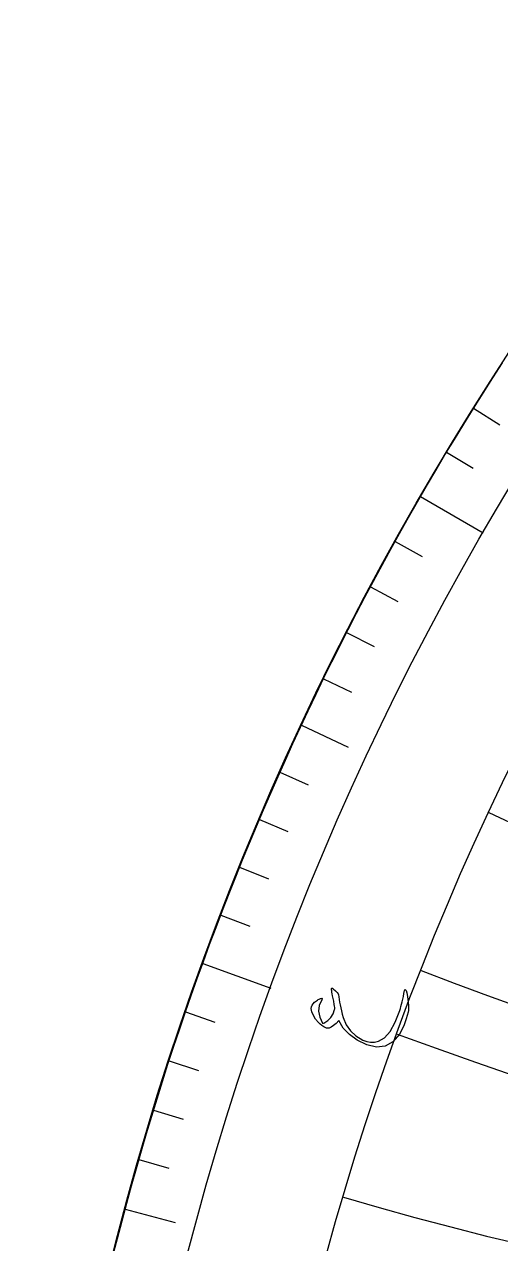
# Model space of a CAD drawing. Header units: millimetres. Extents: x -92 to 92, y -92 to 120.
# Drawn here: x -92.5 to -77.6, y 22.86 to 61.04 of the extents above; entities that cross this region are included whole.
import ezdxf

# ---------------------------------------------------------------- set-up
doc = ezdxf.new("R2010")
doc.units = ezdxf.units.MM
for name, color, linetype in [('CUT_OUTER', 1, 'Continuous'), ('ENGRAVE', 7, 'Continuous'), ('ENGRAVE_FINE', 8, 'Continuous'), ('TEXT', 5, 'Continuous')]:
    doc.layers.add(name, color=color, linetype=linetype)

msp = doc.modelspace()

# ---------------------------------------------------------------- linework, layer by layer
at = {"layer": 'CUT_OUTER'}
msp.add_lwpolyline([(-89.7279, 22.4757), (-89.5883, 23.0258), (-89.4453, 23.5751), (-89.299, 24.1235), (-89.1493, 24.6709), (-88.9962, 25.2175), (-88.8398, 25.7631), (-88.6801, 26.3077), (-88.517, 26.8513), (-88.3506, 27.394), (-88.1808, 27.9356), (-88.0077, 28.4761), (-87.8314, 29.0156), (-87.6517, 29.5539), (-87.4687, 30.0912), (-87.2824, 30.6273), (-87.0928, 31.1623), (-86.9, 31.6961), (-86.7039, 32.2287), (-86.5045, 32.7601), (-86.3018, 33.2903), (-86.0959, 33.8192), (-85.8868, 34.3468), (-85.6744, 34.8732), (-85.4589, 35.3982), (-85.24, 35.9219), (-85.018, 36.4443), (-84.7928, 36.9652), (-84.5644, 37.4848), (-84.3328, 38.003), (-84.098, 38.5197), (-83.8601, 39.035), (-83.619, 39.5488), (-83.3748, 40.0612), (-83.1274, 40.572), (-82.8769, 41.0813), (-82.6232, 41.589), (-82.3665, 42.0952), (-82.1067, 42.5998), (-81.8437, 43.1028), (-81.5777, 43.6042), (-81.3086, 44.1039), (-81.0365, 44.602), (-80.7613, 45.0984), (-80.483, 45.5931), (-80.2018, 46.0861), (-79.9175, 46.5773), (-79.6302, 47.0668), (-79.3399, 47.5545), (-79.0466, 48.0404), (-78.7504, 48.5245), (-78.4511, 49.0068), (-78.149, 49.4873), (-77.8438, 49.9659), (-77.5358, 50.4426)], dxfattribs=at)
at = {"layer": 'ENGRAVE'}
for points in [[(-80.1073, 46.25), (-78.1447, 45.1169)], [(-83.8335, 39.0922), (-82.3664, 38.4081)], [(-86.9216, 31.6369), (-84.792, 30.8618)], [(-89.3481, 23.9408), (-87.7845, 23.5218)]]:
    msp.add_lwpolyline(points, dxfattribs=at)
for radius in [92.5, 90.2338, 86.025, 86.025]:
    msp.add_circle((0, 0), radius, dxfattribs=at)
msp.add_arc((0, 251.5203), 236.3517, 250, 290, dxfattribs=at)
at = {"layer": 'ENGRAVE_FINE'}
for points in [[(-78.4444, 49.0175), (-77.6208, 48.5028)], [(-79.288, 47.641), (-78.4555, 47.1408)], [(-80.9023, 44.8449), (-80.0528, 44.374)], [(-81.6727, 43.4261), (-80.8151, 42.9701)], [(-82.4181, 41.9941), (-81.5527, 41.5532)], [(-83.1384, 40.5493), (-82.2655, 40.1236)], [(-84.503, 37.6231), (-83.6157, 37.2281)], [(-85.1467, 36.1426), (-84.2527, 35.7631)], [(-85.7645, 34.6511), (-84.864, 34.2873)], [(-86.3562, 33.149), (-85.4494, 32.801)], [(-87.4605, 30.1151), (-86.5421, 29.7988)], [(-87.9727, 28.5841), (-87.049, 28.2839)], [(-88.4582, 27.0444), (-87.5294, 26.7604)], [(-88.9167, 25.4965), (-87.9831, 25.2287)]]:
    msp.add_lwpolyline(points, dxfattribs=at)
for centre, radius, start, end in [((7.5262, 0), 86.3536, 95, 265), ((-48.6731, 111.4968), 86.025, 248.583333, 338.583333), ((6.8976, 3.0111), 86.3536, 118.583333, 288.583334), ((-53.5435, 122.6535), 102.5206, 253.583333, 333.583333), ((-60.0044, 137.4536), 122.8564, 258.583333, 328.583333), ((-68.8342, 157.6802), 148.9997, 263.583333, 323.583333), ((-81.4378, 186.5516), 184.4812, 268.583333, 318.583333), ((-100.6288, 230.5131), 236.3517, 273.583333, 313.583333), ((-132.9774, 304.6148), 321.0497, 278.583333, 308.583333), ((-198.2001, 454.0221), 487.872, 283.583333, 303.583333), ((-394.8919, 904.5889), 983.2702, 288.5833333, 298.5833333), ((0, 203.5525), 184.4812, 245, 295)]:
    msp.add_arc(centre, radius, start, end, dxfattribs=at)
at = {"layer": 'TEXT'}
msp.add_lwpolyline([(-83.5234, 30.2216), (-83.519, 30.2728), (-83.4998, 30.3233), (-83.4659, 30.373), (-83.4172, 30.422), (-83.3885, 30.4455), (-83.3605, 30.4665), (-83.3332, 30.485), (-83.3066, 30.501), (-83.2809, 30.5146), (-83.2562, 30.5259), (-83.2326, 30.5348), (-83.2101, 30.5413), (-83.1896, 30.5437), (-83.1802, 30.5362), (-83.182, 30.519), (-83.1948, 30.492), (-83.2713, 30.319), (-83.2927, 30.1407), (-83.259, 29.9573), (-83.17, 29.7692), (-83.1624, 29.7621), (-83.1529, 29.7589), (-83.1416, 29.7597), (-83.1285, 29.7644), (-83.009, 29.8434), (-82.9136, 29.9408), (-82.842, 30.0568), (-82.7943, 30.1914), (-82.7903, 30.2173), (-82.7903, 30.2526), (-82.7944, 30.2974), (-82.8025, 30.3516), (-82.8223, 30.4521), (-82.8396, 30.541), (-82.8546, 30.6182), (-82.8671, 30.6836), (-82.8773, 30.7373), (-82.8851, 30.7793), (-82.8906, 30.8095), (-82.8938, 30.8279), (-82.8926, 30.852), (-82.8822, 30.8614), (-82.8626, 30.856), (-82.834, 30.8359), (-82.7625, 30.773), (-82.7108, 30.7221), (-82.6789, 30.6832), (-82.6667, 30.6563), (-82.6605, 30.585), (-82.6508, 30.5086), (-82.6378, 30.427), (-82.6214, 30.3403), (-82.6016, 30.2484), (-82.5784, 30.1514), (-82.5517, 30.0494), (-82.5216, 29.9422), (-82.4316, 29.717), (-82.3002, 29.524), (-82.1276, 29.3631), (-81.914, 29.2341), (-81.7894, 29.1871), (-81.6658, 29.1652), (-81.5433, 29.1681), (-81.4219, 29.1958), (-81.233, 29.3056), (-81.0591, 29.5039), (-80.8994, 29.7907), (-80.7531, 30.1661), (-80.735, 30.2258), (-80.7166, 30.2905), (-80.6979, 30.3603), (-80.6789, 30.435), (-80.6599, 30.5148), (-80.6411, 30.5993), (-80.6224, 30.6886), (-80.6039, 30.7828), (-80.5997, 30.7987), (-80.5945, 30.8096), (-80.5882, 30.8157), (-80.5808, 30.8168), (-80.5566, 30.7913), (-80.5333, 30.7173), (-80.5108, 30.5948), (-80.4889, 30.4239), (-80.4799, 30.3219), (-80.4773, 30.2346), (-80.4813, 30.1622), (-80.4919, 30.1044), (-80.5515, 29.8972), (-80.617, 29.7134), (-80.6884, 29.553), (-80.766, 29.416), (-80.971, 29.1783), (-81.209, 29.0445), (-81.4805, 29.0148), (-81.7858, 29.0898), (-82.0833, 29.2331), (-82.3288, 29.4069), (-82.522, 29.6115), (-82.6627, 29.8469), (-82.7485, 29.7576), (-82.8279, 29.6884), (-82.9009, 29.6391), (-82.9674, 29.61), (-82.9921, 29.6045), (-83.0171, 29.6036), (-83.0425, 29.6075), (-83.0684, 29.616), (-83.1337, 29.6508), (-83.1934, 29.6898), (-83.2474, 29.7331), (-83.2957, 29.7807), (-83.3868, 29.8935), (-83.4551, 30.0046), (-83.5006, 30.114), (-83.5234, 30.2216)], close=True, dxfattribs=at)

doc.saveas('drawing.dxf')
